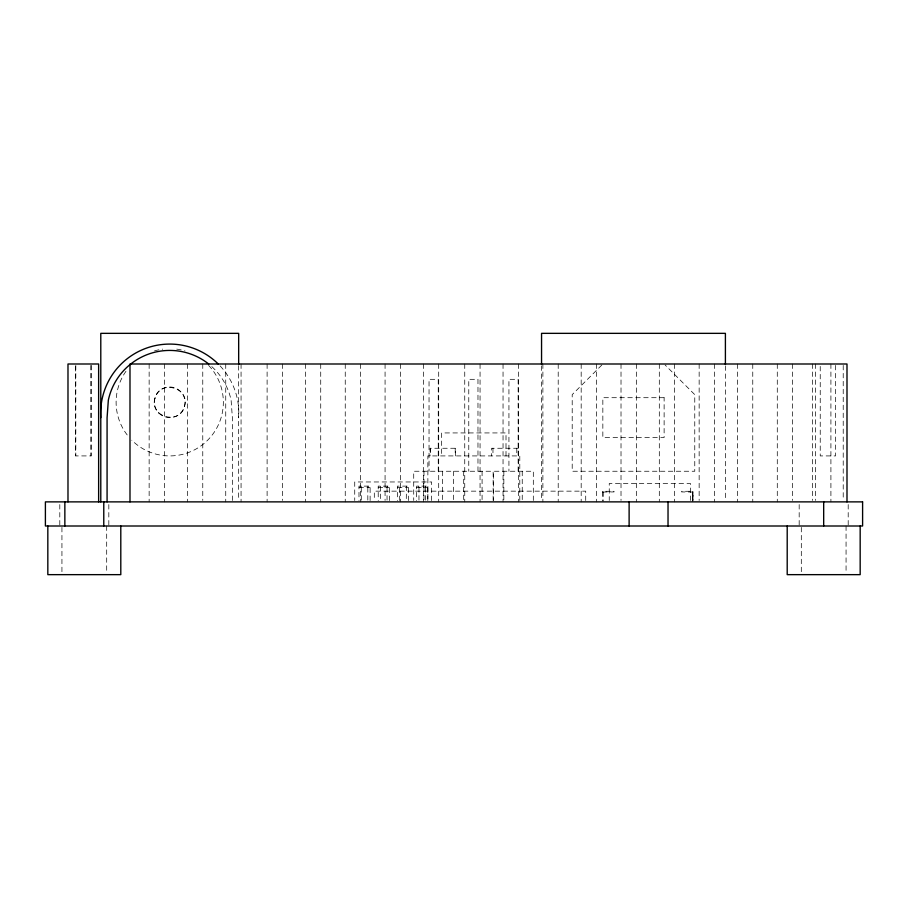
<?xml version="1.0" encoding="UTF-8"?>
<svg xmlns="http://www.w3.org/2000/svg" width="908" height="908" viewBox="0 0 908 908"><rect width="100%" height="100%" fill="white"/><g stroke="black" fill="none" stroke-linecap="round" stroke-linejoin="round"><path stroke-width="0.68" stroke-dasharray="4.54 3.41" d="M692.373 501.227L692.373 492.057M693.02 499.922L693.02 492.057L681.59 491.932L681.59 491.285L693.008 491.285L693.02 501.103M601.856 364.982L572.199 394.639L572.199 471.241L694.768 471.241L694.768 394.639L665.11 364.982M518.128 448.257L491.614 448.257L491.614 455.918M358.989 487.63L370.112 487.63M378.216 487.63L389.339 487.63M397.443 487.63L408.566 487.63M416.659 487.63L427.793 487.63M602.606 492.057L614.035 491.932L614.035 491.285L602.617 491.285L602.617 491.932M848.197 504.564L848.197 526.004M846.063 526.004L846.063 573.254M843.214 365.402L843.214 500.467M835.553 365.402L835.553 455.918L820.23 455.918L820.23 365.402M830.911 363.995L830.911 501.874M815.588 363.995L815.588 500.467M812.569 363.995L812.569 500.467M801.31 527.4L801.31 573.254M799.176 504.564L799.176 526.004M792.605 363.995L792.605 500.467M777.282 363.995L777.282 501.874M752.766 363.995L752.766 501.874M737.455 363.995L737.455 501.874M725.401 365.924L725.401 500.467M714.471 363.995L714.471 501.874M699.149 363.995L699.149 500.467M692.373 491.932L692.373 501.103M690.455 500.467L690.455 483.499L609.245 483.499L609.245 500.467M674.633 363.995L674.633 501.874M659.31 363.995L659.31 501.874M636.338 363.995L636.338 501.874M621.015 363.995L621.015 500.467M603.253 491.932L603.253 501.227M602.606 491.932L602.606 501.103M596.499 363.995L596.499 501.874M585.717 500.535L585.717 491.149L374.3 491.149L374.3 500.535M581.177 363.995L581.177 501.874M558.204 363.995L558.204 501.874M542.882 363.995L542.882 501.874M541.554 365.924L541.554 500.467M533.314 500.49L533.314 471.241L493.611 471.241L493.611 500.49M522.236 471.241L522.236 500.49M519.796 500.49L519.796 455.918L427.872 455.918L427.872 500.49M518.366 363.995L518.366 501.874M518.128 471.241L518.128 379.317L508.934 379.317L508.934 471.241M516.777 448.257L516.777 455.918M506.006 455.918L506.006 432.934L441.663 432.934L441.663 455.918M503.849 471.241L503.849 500.49M503.043 363.995L503.043 501.874M493.146 500.49L493.146 471.241L413.719 471.241L413.719 500.49M492.965 448.257L492.965 455.918M482.08 471.241L482.08 500.49M480.06 363.995L480.06 501.874M477.971 471.241L477.971 379.317L468.778 379.317L468.778 471.241M464.748 363.995L464.748 501.874M463.693 471.241L463.693 500.49M455.487 455.918L455.487 448.257L430.051 448.257L430.051 455.918M455.214 448.257L455.214 455.918M453.421 471.241L453.455 500.49M442.344 471.241L442.344 500.49M438.7 363.995L438.7 501.874M438.235 471.241L438.235 379.317L429.041 379.317L429.041 471.241M431.641 500.546L431.641 481.966L354.733 481.966L354.733 500.546M430.324 448.257L430.324 455.918M427.793 500.58L427.793 486.12L416.659 486.12L416.659 500.58M425.636 486.12L425.636 487.63M425.5 487.63L425.5 500.58M423.968 471.241L423.968 500.49M423.378 363.995L423.378 501.874M418.963 487.63L418.963 500.58M418.815 486.12L418.815 487.63M408.566 500.58L408.566 486.12L397.443 486.12L397.443 500.58M406.409 486.12L406.273 500.58M400.394 363.995L400.394 501.874M399.736 500.58L399.588 486.12M389.339 500.58L389.339 486.12L378.216 486.12L378.216 500.58M387.183 486.12L387.183 487.63M387.046 487.63L387.046 500.58M385.071 363.995L385.071 500.467M380.373 486.12L380.509 500.58M370.112 500.58L370.112 486.12L358.989 486.12L358.989 500.58M367.956 486.12L367.956 487.63M367.819 487.63L367.819 500.58M361.282 487.63L361.282 500.58M361.146 486.12L361.146 487.63M360.567 363.995L360.567 501.874M345.244 363.995L345.244 501.874M320.728 363.995L320.728 501.874M305.406 363.995L305.406 501.874M282.433 363.995L282.433 500.467M267.111 363.995L267.111 501.874M241.063 363.995L241.063 501.874M238.668 365.652L238.668 500.478M232.38 500.478L232.38 417.839L231.109 400.201A62.743 62.743 0 0 0 210.769 365.708M225.74 363.995L225.74 501.874M202.768 363.995L202.768 500.467M187.445 363.995L187.445 501.874M164.462 363.995L164.462 501.874M149.139 363.995L149.139 501.874M108.824 504.564L108.824 526.004M106.69 526.004L106.69 573.254M91.129 365.402L91.129 455.918L75.648 455.918L75.648 365.402M90.97 365.402L90.97 455.918M75.807 365.402L75.807 455.918M61.937 527.4L61.937 573.254M59.803 504.564L59.803 526.004M220.122 365.913A69.087 69.087 0 0 1 238.668 417.612M208.624 365.391A53.617 53.617 0 0 1 207.137 440.709A53.617 53.617 0 0 1 131.808 440.21M127.188 434.932A53.617 53.617 0 0 1 127.188 369.647M154.496 350.885A53.617 53.617 0 0 1 162.725 349.126M176.731 349.126A53.617 53.617 0 0 1 184.96 350.885M154.928 398.328C149.116 417.147 180.147 425.466 184.528 406.262C190.339 387.444 159.297 379.124 154.928 398.328M664.123 397.704L602.844 397.704L602.844 437.531L664.123 437.531L664.123 397.704M158.889 413.129A15.322 15.322 0 0 0 184.528 406.262A15.322 15.322 0 0 0 165.767 387.5A15.322 15.322 0 0 0 158.889 413.129"/><path stroke-width="1.36" d="M860.171 526.004L860.171 574.65L787.202 574.65L787.202 526.004M846.994 501.874L846.994 363.995L129.992 363.995L129.992 501.874M823.681 501.874L823.681 526.004M725.401 364.505L725.401 333.349L541.554 333.349L541.554 364.505M668.027 501.874L668.027 526.004M629.119 501.874L629.119 526.004M238.668 364.505L238.668 333.349L100.788 333.349L100.788 501.874M120.798 526.004L120.798 574.65L47.829 574.65L47.829 526.004M107.076 501.874L107.076 417.839L108.336 400.201A62.743 62.743 0 0 1 208.727 364.017M103.773 501.874L103.773 526.004M98.632 501.874L98.632 363.995L67.986 363.995L67.986 501.874M64.854 501.874L64.854 526.004M100.788 417.612A69.087 69.087 0 0 1 218.261 363.995M862.6 501.874L45.4 501.874L45.4 526.004L862.6 526.004L862.6 501.874"/></g></svg>
